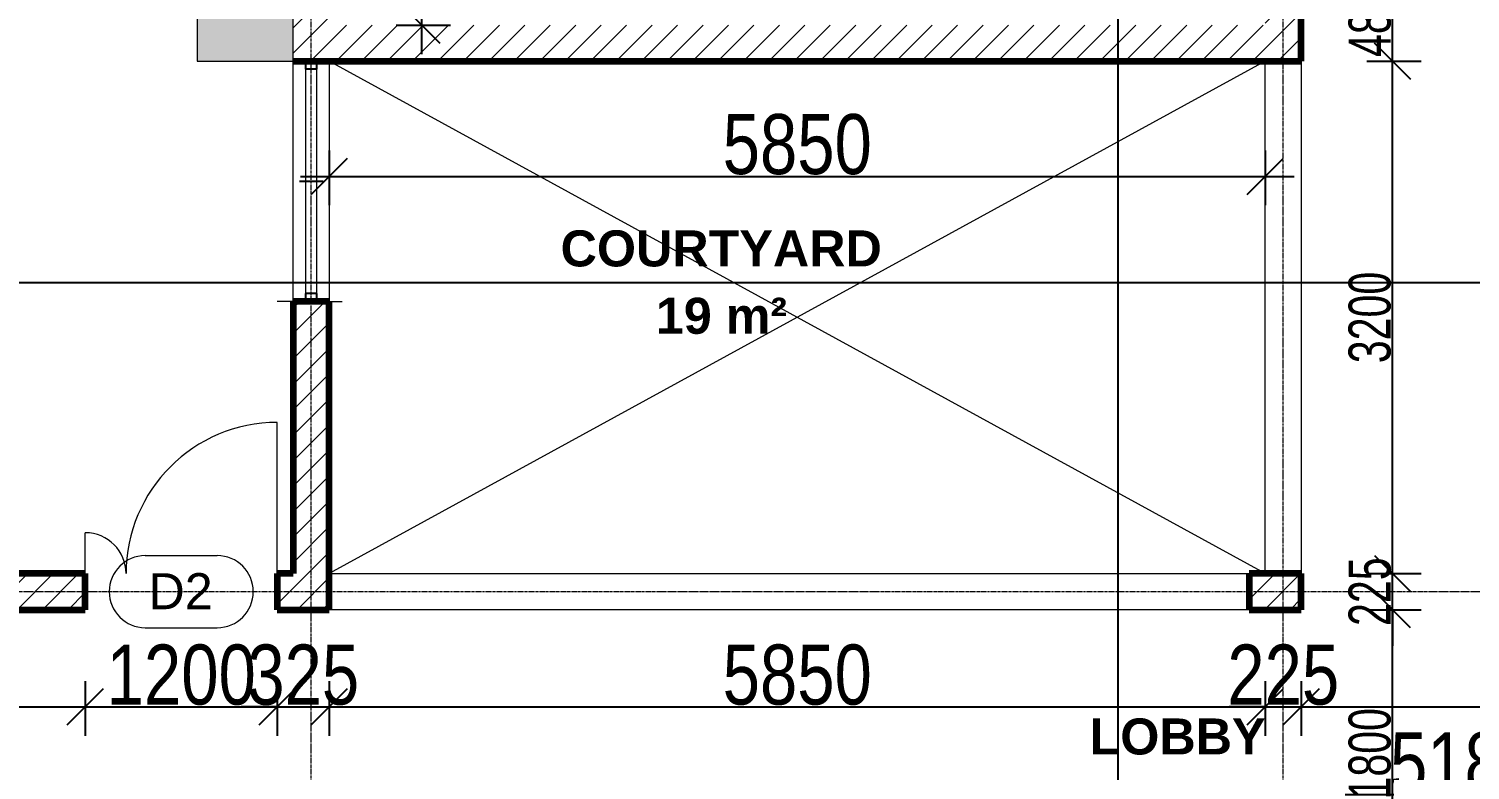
# Model space of a CAD drawing. Header units: millimetres. Extents: x -35190 to 411743, y -233114 to 23872.
# Drawn here: x 146332 to 155340, y -4478 to 152 of the extents above; entities that cross this region are included whole.
import ezdxf

# ---------------------------------------------------------------- set-up
doc = ezdxf.new("R2010")
doc.units = ezdxf.units.MM
doc.linetypes.add('Grid Line', pattern=[22.225, 12.7, -3.175, 3.175, -3.175])
for name, color, linetype, lineweight in [('A-ANNO-DIMS', 211, 'Continuous', 9), ('A-AREA-IDEN', 2, 'Continuous', 9), ('A-DETL-GENF', 92, 'Continuous', 18), ('A-DETL-THIN', 151, 'Continuous', 18), ('A-DOOR', 31, 'Continuous', 18), ('A-DOOR-IDEN', 31, 'Continuous', 9), ('A-GLAZ', 151, 'Continuous', 18), ('A-WALL', 113, 'Continuous', 18), ('A-WALL-PATT', 111, 'Continuous', 18), ('S-GRID', 1, 'Continuous', 9)]:
    doc.layers.add(name, color=color, linetype=linetype, lineweight=lineweight)
doc.styles.add('Arial_3', font='arial.ttf', dxfattribs={"width": 0.8, "height": 375})
doc.styles.add('Arial_8', font='arial.ttf', dxfattribs={"width": 0.7, "height": 262.5})
doc.styles.add('Arial_9', font='arial.ttf', dxfattribs={"height": 180})
doc.styles.add('Arial_B', font='arialbd.ttf', dxfattribs={"height": 225})
doc.dimstyles.new('main_4_5mm', dxfattribs={"dimscale": 304.8, "dimtxt": 382.597275, "dimasz": 0.738189, "dimexe": 0.590551, "dimexo": 0.0625, "dimgap": 0.024606, "dimtad": 1, "dimdec": 0, "dimzin": 0, "dimdsep": 46, "dimtxsty": 'Arial_3', "dimblk1": 'OBLIQUE', "dimblk2": 'OBLIQUE', "dimsah": 1, "dimcen": 0.09, "dimdle": 0.590551, "dimazin": 0, "dimtfac": 1, "dimtdec": 4, "dimtix": 1, "dimtmove": 0, "dimatfit": 3, "dimfxl": 0.590551, "dimfxlon": 1, "dimtvp": 1, "dimtolj": 1, "dimtzin": 0, "dimarcsym": 2})
doc.dimstyles.new('small_3_5mm', dxfattribs={"dimscale": 304.8, "dimtxt": 267.818092, "dimasz": 0.738189, "dimexe": 0.590551, "dimexo": 0.0625, "dimgap": 0.024606, "dimtad": 1, "dimdec": 0, "dimzin": 0, "dimdsep": 46, "dimtxsty": 'Arial_8', "dimblk1": 'OBLIQUE', "dimblk2": 'OBLIQUE', "dimsah": 1, "dimcen": 0.09, "dimdle": 0.590551, "dimazin": 0, "dimtfac": 1, "dimtdec": 4, "dimtix": 1, "dimtmove": 0, "dimatfit": 3, "dimfxl": 0.590551, "dimfxlon": 1, "dimtvp": 1, "dimtolj": 1, "dimtzin": 0, "dimarcsym": 2})
pattern_1 = [(45, (140110.45, -3260.38), (-79.5495, 79.5495), [])]

# ---------------------------------------------------------------- blocks, each defined once
blk = doc.blocks.new('Double - Offset 1 - 1200 x 2100mm Sgl Swing-501791-FIRST FLOOR')
at = {"layer": 'A-DOOR'}
for p, q in [((834, 112.5), (834, 1057)), ((-366, 112.5), (-366, 368))]:
    blk.add_line(p, q, dxfattribs=at)
for centre, radius, start, end in [((834, 112.5), 944.5, 90, 180), ((-366, 112.5), 255.5, 360, 90)]:
    blk.add_arc(centre, radius, start, end, dxfattribs=at)
blk = doc.blocks.new('Sliding - 2L - SL1_5 X 1_8-424779-FIRST FLOOR')
at = {"layer": 'A-GLAZ'}
for p, q in [((-423.8, 112.5), (-423.8, 212.5)), ((1026.2, 35), (-373.8, 35)), ((-373.8, -35), (1026.2, -35)), ((-423.8, -112.5), (-423.8, -192.5)), ((1076.2, -112.5), (1076.2, -212.5))]:
    blk.add_line(p, q, dxfattribs=at)
at = {"layer": 'A-GLAZ', "lineweight": 25}
for p, q in [((-373.8, 35), (-423.8, 35)), ((-373.8, -35), (-373.8, 35)), ((326.2, -75), (326.2, 72.5)), ((1076.2, 35), (1026.2, 35)), ((1026.2, -35), (1026.2, 35)), ((-423.8, -35), (-373.8, -35)), ((1026.2, -35), (1076.2, -35))]:
    blk.add_line(p, q, dxfattribs=at)
blk = doc.blocks.new('_Oblique')
at = {"color": 0, "linetype": 'ByBlock', "lineweight": -2}
blk.add_line((-0.5, -0.5), (0.5, 0.5), dxfattribs=at)
blk = doc.blocks.new('*D3843')
at = {"layer": 'A-ANNO-DIMS', "color": 0, "lineweight": -2, "transparency": 16777216}
for p, q in [((148209.4, -608.6), (148209.4, -949.6)), ((154059.4, -608.6), (154059.4, -949.6)), ((148029.4, -769.6), (154239.4, -769.6))]:
    blk.add_line(p, q, dxfattribs=at)
at = {"layer": 'Defpoints', "color": 0, "transparency": 16777216}
for p in [(148209.4, -589.6), (154059.4, -589.6), (154059.4, -769.6)]:
    blk.add_point(p, dxfattribs=at)
at = {"layer": 'A-ANNO-DIMS', "color": 0, "lineweight": -2, "transparency": 16777216, "xscale": 224.9999999999999, "yscale": 224.9999999999999, "zscale": 224.9999999999999, "rotation": 180}
blk.add_blockref('_Oblique', (148209.4, -769.6), dxfattribs=at)
at = {"layer": 'A-ANNO-DIMS', "color": 0, "lineweight": -2, "transparency": 16777216, "xscale": 224.9999999999999, "yscale": 224.9999999999999, "zscale": 224.9999999999999}
blk.add_blockref('_Oblique', (154059.4, -769.6), dxfattribs=at)
at = {"layer": 'A-ANNO-DIMS', "color": 0, "transparency": 16777216, "insert": (151134.4, -570.6), "char_height": 375, "width": 1101.88, "attachment_point": 5, "style": 'Arial_3'}
blk.add_mtext('\\A1;5850', dxfattribs=at)
blk = doc.blocks.new('*D3878')
at = {"layer": 'A-ANNO-DIMS', "color": 0, "lineweight": -2, "transparency": 16777216}
for p, q in [((148787.7, -5.7), (148787.7, 2254.3)), ((148626.8, 2074.3), (148967.7, 2074.3)), ((148626.8, 174.3), (148967.7, 174.3))]:
    blk.add_line(p, q, dxfattribs=at)
at = {"layer": 'Defpoints', "color": 0, "transparency": 16777216}
for p in [(148607.7, 2074.3), (148787.7, 2074.3), (148607.7, 174.3)]:
    blk.add_point(p, dxfattribs=at)
at = {"layer": 'A-ANNO-DIMS', "color": 0, "lineweight": -2, "transparency": 16777216, "xscale": 224.9999999999999, "yscale": 224.9999999999999, "zscale": 224.9999999999999}
for p, rotation in [((148787.7, 2074.3), 90), ((148787.7, 174.3), 270)]:
    blk.add_blockref('_Oblique', p, dxfattribs=dict(at, rotation=rotation))
at = {"layer": 'A-ANNO-DIMS', "color": 0, "transparency": 16777216, "insert": (148646.2, 1124.3), "char_height": 262.5, "width": 672.429, "attachment_point": 5, "rotation": 90, "style": 'Arial_8'}
blk.add_mtext('\\A1;1900', dxfattribs=at)
blk = doc.blocks.new('*D3923')
at = {"layer": 'A-ANNO-DIMS', "color": 0, "lineweight": -2, "transparency": 16777216}
for p, q in [((144134.4, -3921.6), (144134.4, -4262.6)), ((146684.4, -3921.6), (146684.4, -4262.6)), ((143954.4, -4082.6), (146864.4, -4082.6))]:
    blk.add_line(p, q, dxfattribs=at)
at = {"layer": 'Defpoints', "color": 0, "transparency": 16777216}
for p in [(144134.4, -3902.6), (146684.4, -3902.6), (146684.4, -4082.6)]:
    blk.add_point(p, dxfattribs=at)
at = {"layer": 'A-ANNO-DIMS', "color": 0, "lineweight": -2, "transparency": 16777216, "xscale": 224.9999999999999, "yscale": 224.9999999999999, "zscale": 224.9999999999999, "rotation": 180}
blk.add_blockref('_Oblique', (144134.4, -4082.6), dxfattribs=at)
at = {"layer": 'A-ANNO-DIMS', "color": 0, "lineweight": -2, "transparency": 16777216, "xscale": 224.9999999999999, "yscale": 224.9999999999999, "zscale": 224.9999999999999}
blk.add_blockref('_Oblique', (146684.4, -4082.6), dxfattribs=at)
at = {"layer": 'A-ANNO-DIMS', "color": 0, "transparency": 16777216, "insert": (145409.4, -3883.6), "char_height": 375, "width": 1101.88, "attachment_point": 5, "style": 'Arial_3'}
blk.add_mtext('\\A1;2550', dxfattribs=at)
blk = doc.blocks.new('*D3924')
at = {"layer": 'A-ANNO-DIMS', "color": 0, "lineweight": -2, "transparency": 16777216}
for p, q in [((146684.4, -3921.6), (146684.4, -4262.6)), ((147884.4, -3921.6), (147884.4, -4262.6)), ((146504.4, -4082.6), (148064.4, -4082.6))]:
    blk.add_line(p, q, dxfattribs=at)
at = {"layer": 'Defpoints', "color": 0, "transparency": 16777216}
for p in [(146684.4, -3902.6), (147884.4, -3902.6), (147884.4, -4082.6)]:
    blk.add_point(p, dxfattribs=at)
at = {"layer": 'A-ANNO-DIMS', "color": 0, "lineweight": -2, "transparency": 16777216, "xscale": 224.9999999999999, "yscale": 224.9999999999999, "zscale": 224.9999999999999, "rotation": 180}
blk.add_blockref('_Oblique', (146684.4, -4082.6), dxfattribs=at)
at = {"layer": 'A-ANNO-DIMS', "color": 0, "lineweight": -2, "transparency": 16777216, "xscale": 224.9999999999999, "yscale": 224.9999999999999, "zscale": 224.9999999999999}
blk.add_blockref('_Oblique', (147884.4, -4082.6), dxfattribs=at)
at = {"layer": 'A-ANNO-DIMS', "color": 0, "transparency": 16777216, "insert": (147284.4, -3883.6), "char_height": 375, "width": 1101.88, "attachment_point": 5, "style": 'Arial_3'}
blk.add_mtext('\\A1;1200', dxfattribs=at)
blk = doc.blocks.new('*D3925')
at = {"layer": 'A-ANNO-DIMS', "color": 0, "lineweight": -2, "transparency": 16777216}
for p, q in [((147884.4, -3921.6), (147884.4, -4262.6)), ((148209.4, -3921.6), (148209.4, -4262.6)), ((147884.4, -4082.6), (147659.4, -4082.6)), ((147884.4, -4082.6), (148209.4, -4082.6)), ((148209.4, -4082.6), (148434.4, -4082.6))]:
    blk.add_line(p, q, dxfattribs=at)
at = {"layer": 'Defpoints', "color": 0, "transparency": 16777216}
for p in [(147884.4, -3902.6), (148209.4, -3902.6), (148209.4, -4082.6)]:
    blk.add_point(p, dxfattribs=at)
at = {"layer": 'A-ANNO-DIMS', "color": 0, "lineweight": -2, "transparency": 16777216, "xscale": 224.9999999999999, "yscale": 224.9999999999999, "zscale": 224.9999999999999}
blk.add_blockref('_Oblique', (147884.4, -4082.6), dxfattribs=at)
at = {"layer": 'A-ANNO-DIMS', "color": 0, "lineweight": -2, "transparency": 16777216, "xscale": 224.9999999999999, "yscale": 224.9999999999999, "zscale": 224.9999999999999, "rotation": 180}
blk.add_blockref('_Oblique', (148209.4, -4082.6), dxfattribs=at)
at = {"layer": 'A-ANNO-DIMS', "color": 0, "transparency": 16777216, "insert": (148046.9, -3883.5), "char_height": 375, "width": 826.41, "attachment_point": 5, "style": 'Arial_3'}
blk.add_mtext('\\A1;325', dxfattribs=at)
blk = doc.blocks.new('*D3926')
at = {"layer": 'A-ANNO-DIMS', "color": 0, "lineweight": -2, "transparency": 16777216}
for p, q in [((148209.4, -3921.6), (148209.4, -4262.6)), ((154059.4, -3921.6), (154059.4, -4262.6)), ((148029.4, -4082.6), (154239.4, -4082.6))]:
    blk.add_line(p, q, dxfattribs=at)
at = {"layer": 'Defpoints', "color": 0, "transparency": 16777216}
for p in [(148209.4, -3902.6), (154059.4, -3902.6), (154059.4, -4082.6)]:
    blk.add_point(p, dxfattribs=at)
at = {"layer": 'A-ANNO-DIMS', "color": 0, "lineweight": -2, "transparency": 16777216, "xscale": 224.9999999999999, "yscale": 224.9999999999999, "zscale": 224.9999999999999, "rotation": 180}
blk.add_blockref('_Oblique', (148209.4, -4082.6), dxfattribs=at)
at = {"layer": 'A-ANNO-DIMS', "color": 0, "lineweight": -2, "transparency": 16777216, "xscale": 224.9999999999999, "yscale": 224.9999999999999, "zscale": 224.9999999999999}
blk.add_blockref('_Oblique', (154059.4, -4082.6), dxfattribs=at)
at = {"layer": 'A-ANNO-DIMS', "color": 0, "transparency": 16777216, "insert": (151134.4, -3883.6), "char_height": 375, "width": 1101.88, "attachment_point": 5, "style": 'Arial_3'}
blk.add_mtext('\\A1;5850', dxfattribs=at)
blk = doc.blocks.new('*D3927')
at = {"layer": 'A-ANNO-DIMS', "color": 0, "lineweight": -2, "transparency": 16777216}
for p, q in [((154059.4, -3921.6), (154059.4, -4262.6)), ((154284.4, -3921.6), (154284.4, -4262.6)), ((154059.4, -4082.6), (153834.4, -4082.6)), ((154059.4, -4082.6), (154284.4, -4082.6)), ((154284.4, -4082.6), (154509.4, -4082.6))]:
    blk.add_line(p, q, dxfattribs=at)
at = {"layer": 'Defpoints', "color": 0, "transparency": 16777216}
for p in [(154059.4, -3902.6), (154284.4, -3902.6), (154284.4, -4082.6)]:
    blk.add_point(p, dxfattribs=at)
at = {"layer": 'A-ANNO-DIMS', "color": 0, "lineweight": -2, "transparency": 16777216, "xscale": 224.9999999999999, "yscale": 224.9999999999999, "zscale": 224.9999999999999}
blk.add_blockref('_Oblique', (154059.4, -4082.6), dxfattribs=at)
at = {"layer": 'A-ANNO-DIMS', "color": 0, "lineweight": -2, "transparency": 16777216, "xscale": 224.9999999999999, "yscale": 224.9999999999999, "zscale": 224.9999999999999, "rotation": 180}
blk.add_blockref('_Oblique', (154284.4, -4082.6), dxfattribs=at)
at = {"layer": 'A-ANNO-DIMS', "color": 0, "transparency": 16777216, "insert": (154171.9, -3883.6), "char_height": 375, "width": 826.41, "attachment_point": 5, "style": 'Arial_3'}
blk.add_mtext('\\A1;225', dxfattribs=at)
blk = doc.blocks.new('*D3928')
at = {"layer": 'A-ANNO-DIMS', "color": 0, "lineweight": -2, "transparency": 16777216}
for p, q in [((154284.4, -3921.6), (154284.4, -4262.6)), ((162159.4, -3921.6), (162159.4, -4262.6)), ((154104.4, -4082.6), (162339.4, -4082.6))]:
    blk.add_line(p, q, dxfattribs=at)
at = {"layer": 'Defpoints', "color": 0, "transparency": 16777216}
for p in [(154284.4, -3902.6), (162159.4, -3902.6), (162159.4, -4082.6)]:
    blk.add_point(p, dxfattribs=at)
at = {"layer": 'A-ANNO-DIMS', "color": 0, "lineweight": -2, "transparency": 16777216, "xscale": 224.9999999999999, "yscale": 224.9999999999999, "zscale": 224.9999999999999, "rotation": 180}
blk.add_blockref('_Oblique', (154284.4, -4082.6), dxfattribs=at)
at = {"layer": 'A-ANNO-DIMS', "color": 0, "lineweight": -2, "transparency": 16777216, "xscale": 224.9999999999999, "yscale": 224.9999999999999, "zscale": 224.9999999999999}
blk.add_blockref('_Oblique', (162159.4, -4082.6), dxfattribs=at)
at = {"layer": 'A-ANNO-DIMS', "color": 0, "transparency": 16777216, "insert": (158221.9, -3883.6), "char_height": 375, "width": 1101.88, "attachment_point": 5, "style": 'Arial_3'}
blk.add_mtext('\\A1;7875', dxfattribs=at)
blk = doc.blocks.new('*D3551')
at = {"layer": 'A-ANNO-DIMS', "color": 0, "lineweight": -2, "transparency": 16777216}
for p, q in [((129509.4, -4470), (129509.4, -4810.9)), ((181334.4, -4470), (181334.4, -4810.9)), ((129329.4, -4630.9), (181514.4, -4630.9))]:
    blk.add_line(p, q, dxfattribs=at)
at = {"layer": 'Defpoints', "color": 0, "transparency": 16777216}
for p in [(129509.4, -4450.9), (181334.4, -4450.9), (181334.4, -4630.9)]:
    blk.add_point(p, dxfattribs=at)
at = {"layer": 'A-ANNO-DIMS', "color": 0, "lineweight": -2, "transparency": 16777216, "xscale": 224.9999999999999, "yscale": 224.9999999999999, "zscale": 224.9999999999999, "rotation": 180}
blk.add_blockref('_Oblique', (129509.4, -4630.9), dxfattribs=at)
at = {"layer": 'A-ANNO-DIMS', "color": 0, "lineweight": -2, "transparency": 16777216, "xscale": 224.9999999999999, "yscale": 224.9999999999999, "zscale": 224.9999999999999}
blk.add_blockref('_Oblique', (181334.4, -4630.9), dxfattribs=at)
at = {"layer": 'A-ANNO-DIMS', "color": 0, "transparency": 16777216, "insert": (155421.9, -4432), "char_height": 375, "width": 1377.35, "attachment_point": 5, "style": 'Arial_3'}
blk.add_mtext('\\A1;51825', dxfattribs=at)
blk = doc.blocks.new('*D4198')
at = {"layer": 'A-ANNO-DIMS', "color": 0, "lineweight": -2, "transparency": 16777216}
for p, q in [((154854.7, -5455.7), (154854.7, -3295.7)), ((154693.8, -3475.7), (155034.7, -3475.7)), ((154693.8, -5275.7), (155034.7, -5275.7))]:
    blk.add_line(p, q, dxfattribs=at)
at = {"layer": 'Defpoints', "color": 0, "transparency": 16777216}
for p in [(154674.7, -3475.7), (154854.7, -3475.7), (154674.7, -5275.7)]:
    blk.add_point(p, dxfattribs=at)
at = {"layer": 'A-ANNO-DIMS', "color": 0, "lineweight": -2, "transparency": 16777216, "xscale": 224.9999999999999, "yscale": 224.9999999999999, "zscale": 224.9999999999999}
for p, rotation in [((154854.7, -3475.7), 90), ((154854.7, -5275.7), 270)]:
    blk.add_blockref('_Oblique', p, dxfattribs=dict(at, rotation=rotation))
at = {"layer": 'A-ANNO-DIMS', "color": 0, "transparency": 16777216, "insert": (154713.2, -4375.7), "char_height": 262.5, "width": 672.429, "attachment_point": 5, "rotation": 90, "style": 'Arial_8'}
blk.add_mtext('\\A1;1800', dxfattribs=at)
blk = doc.blocks.new('*D4199')
at = {"layer": 'A-ANNO-DIMS', "color": 0, "lineweight": -2, "transparency": 16777216}
for p, q in [((154854.7, -3250.7), (154854.7, -3025.7)), ((154693.8, -3250.7), (155034.7, -3250.7)), ((154854.7, -3475.7), (154854.7, -3250.7)), ((154693.8, -3475.7), (155034.7, -3475.7)), ((154854.7, -3475.7), (154854.7, -3700.7))]:
    blk.add_line(p, q, dxfattribs=at)
at = {"layer": 'Defpoints', "color": 0, "transparency": 16777216}
for p in [(154674.7, -3250.7), (154854.7, -3250.7), (154674.7, -3475.7)]:
    blk.add_point(p, dxfattribs=at)
at = {"layer": 'A-ANNO-DIMS', "color": 0, "lineweight": -2, "transparency": 16777216, "xscale": 224.9999999999999, "yscale": 224.9999999999999, "zscale": 224.9999999999999}
for p, rotation in [((154854.7, -3250.7), 270), ((154854.7, -3475.7), 90)]:
    blk.add_blockref('_Oblique', p, dxfattribs=dict(at, rotation=rotation))
at = {"layer": 'A-ANNO-DIMS', "color": 0, "transparency": 16777216, "insert": (154713.2, -3363.2), "char_height": 262.5, "width": 504.322, "attachment_point": 5, "rotation": 90, "style": 'Arial_8'}
blk.add_mtext('\\A1;225', dxfattribs=at)
blk = doc.blocks.new('*D4200')
at = {"layer": 'A-ANNO-DIMS', "color": 0, "lineweight": -2, "transparency": 16777216}
for p, q in [((154854.7, -3430.7), (154854.7, 129.3)), ((154693.8, -50.7), (155034.7, -50.7)), ((154693.8, -3250.7), (155034.7, -3250.7))]:
    blk.add_line(p, q, dxfattribs=at)
at = {"layer": 'Defpoints', "color": 0, "transparency": 16777216}
for p in [(154674.7, -50.7), (154854.7, -50.7), (154674.7, -3250.7)]:
    blk.add_point(p, dxfattribs=at)
at = {"layer": 'A-ANNO-DIMS', "color": 0, "lineweight": -2, "transparency": 16777216, "xscale": 224.9999999999999, "yscale": 224.9999999999999, "zscale": 224.9999999999999}
for p, rotation in [((154854.7, -50.7), 90), ((154854.7, -3250.7), 270)]:
    blk.add_blockref('_Oblique', p, dxfattribs=dict(at, rotation=rotation))
at = {"layer": 'A-ANNO-DIMS', "color": 0, "transparency": 16777216, "insert": (154713.1, -1650.7), "char_height": 262.5, "width": 672.429, "attachment_point": 5, "rotation": 90, "style": 'Arial_8'}
blk.add_mtext('\\A1;3200', dxfattribs=at)
blk = doc.blocks.new('*D4201')
at = {"layer": 'A-ANNO-DIMS', "color": 0, "lineweight": -2, "transparency": 16777216}
for p, q in [((154854.7, -230.7), (154854.7, 611.3)), ((154693.8, 431.3), (155034.7, 431.3)), ((154693.8, -50.7), (155034.7, -50.7))]:
    blk.add_line(p, q, dxfattribs=at)
at = {"layer": 'Defpoints', "color": 0, "transparency": 16777216}
for p in [(154674.7, 431.3), (154854.7, 431.3), (154674.7, -50.7)]:
    blk.add_point(p, dxfattribs=at)
at = {"layer": 'A-ANNO-DIMS', "color": 0, "lineweight": -2, "transparency": 16777216, "xscale": 224.9999999999999, "yscale": 224.9999999999999, "zscale": 224.9999999999999}
for p, rotation in [((154854.7, 431.3), 90), ((154854.7, -50.7), 270)]:
    blk.add_blockref('_Oblique', p, dxfattribs=dict(at, rotation=rotation))
at = {"layer": 'A-ANNO-DIMS', "color": 0, "transparency": 16777216, "insert": (154713.2, 190.3), "char_height": 262.5, "width": 504.322, "attachment_point": 5, "rotation": 90, "style": 'Arial_8'}
blk.add_mtext('\\A1;482', dxfattribs=at)
blk = doc.blocks.new('M_Door Tag - M_Door Tag-1233-FIRST FLOOR')
at = {"layer": 'A-DOOR-IDEN'}
for p, q in [((-3, 3), (3, 3)), ((-3, -3), (3, -3))]:
    blk.add_line(p, q, dxfattribs=at)
for centre, start, end in [((-3, 0), 90, 270), ((3, 0), 270, 90)]:
    blk.add_arc(centre, 3, start, end, dxfattribs=at)

msp = doc.modelspace()

# ---------------------------------------------------------------- hatches: boundary and pattern name
at = {"layer": 'A-DETL-GENF'}
msp.add_hatch(color=7, dxfattribs=at).paths.add_polyline_path([(147384.4, -50.7), (147984.4, -50.7), (147984.4, 3049.3), (147384.4, 3049.3), (147384.4, 236.7)])
at = {"layer": 'A-WALL-PATT'}
h = msp.add_hatch(dxfattribs=at)
h.set_pattern_fill('FP_1', color=256, style=0, pattern_type=2)
h.set_pattern_definition(pattern_1)
h.paths.add_polyline_path([(148209.4, -3250.7), (148209.4, -1550.7), (147984.4, -1550.7), (147984.4, -3250.7)])
h.paths.add_polyline_path([(148209.4, -50.7), (148209.4, 3849.3), (147984.4, 3849.3), (147984.4, -50.7)])
h = msp.add_hatch(dxfattribs=at)
h.set_pattern_fill('FP_1', color=256, style=0, pattern_type=2)
h.set_pattern_definition(pattern_1)
h.paths.add_polyline_path([(154059.4, -50.7), (154284.4, -50.7), (154284.4, 431.3), (154059.4, 431.3), (154059.4, 174.3)])
h.paths.add_polyline_path([(154259.4, 1331.3), (154284.4, 1331.3), (154284.4, 2067.3), (154059.4, 2067.3), (154059.4, 1331.3), (154130.2, 1331.3)])
h.paths.add_polyline_path([(154156.6, 2969), (154284.4, 2969), (154284.4, 3849.3), (154059.4, 3849.3), (154059.4, 2969), (154108, 2969)])
h = msp.add_hatch(dxfattribs=at)
h.set_pattern_fill('FP_1', color=256, style=0, pattern_type=2)
h.set_pattern_definition(pattern_1)
h.paths.add_polyline_path([(148209.4, -50.7), (154059.4, -50.7), (154059.4, 174.3), (148209.4, 174.3)])
h = msp.add_hatch(dxfattribs=at)
h.set_pattern_fill('FP_1', color=256, style=0, pattern_type=2)
h.set_pattern_definition(pattern_1)
h.paths.add_polyline_path([(139764.2, -3475.7), (139859.4, -3475.7), (139859.4, -3250.7), (139759.4, -3250.7), (139759.4, -3475.7)])
h.paths.add_polyline_path([(141414.4, -3475.7), (142334.4, -3475.7), (142334.4, -3250.7), (141059.4, -3250.7), (141059.4, -3475.7)])
h.paths.add_polyline_path([(145490.4, -3475.7), (146684.4, -3475.7), (146684.4, -3250.7), (144134.4, -3250.7), (144134.4, -3475.7), (144345.2, -3475.7)])
h.paths.add_polyline_path([(147984.4, -3475.7), (148209.4, -3475.7), (148209.4, -3250.7), (147884.4, -3250.7), (147884.4, -3475.7), (147977.9, -3475.7)])
h.paths.add_polyline_path([(154284.4, -3475.7), (154284.4, -3250.7), (153959.4, -3250.7), (153959.4, -3475.7), (154059.4, -3475.7)])

# ---------------------------------------------------------------- linework, layer by layer
for p, q in [((153139, 20612), (153139, -32604.4)), ((110747.8, -1432.7), (198584.1, -1432.7))]:
    msp.add_line(p, q)
at = {"layer": 'A-DETL-THIN'}
for p, q in [((147384.4, 3049.3), (147384.4, -50.7)), ((147984.4, -50.7), (147984.4, 3049.3)), ((147384.4, -50.7), (147984.4, -50.7)), ((154059.4, -50.7), (148209.4, -3250.7)), ((154059.4, -3250.7), (148209.4, -50.7))]:
    msp.add_line(p, q, dxfattribs=at)
at = {"layer": 'A-WALL', "lineweight": 140}
for p, q in [((154284.4, -50.7), (154284.4, 431.3)), ((147984.4, -50.7), (154284.4, -50.7)), ((147984.4, -1550.7), (147984.4, -3250.7)), ((148209.4, -1550.7), (147984.4, -1550.7)), ((148209.4, -3475.7), (148209.4, -1550.7)), ((146684.4, -3250.7), (144634.4, -3250.7)), ((146684.4, -3475.7), (146684.4, -3250.7)), ((147984.4, -3250.7), (147884.4, -3250.7)), ((147884.4, -3250.7), (147884.4, -3475.7)), ((154284.4, -3250.7), (153959.4, -3250.7)), ((153959.4, -3250.7), (153959.4, -3475.7)), ((154284.4, -3475.7), (154284.4, -3250.7)), ((144134.4, -3475.7), (146684.4, -3475.7)), ((147884.4, -3475.7), (148209.4, -3475.7)), ((153959.4, -3475.7), (154284.4, -3475.7))]:
    msp.add_line(p, q, dxfattribs=at)
at = {"layer": 'A-WALL'}
for p, q in [((147984.4, -1550.7), (147984.4, -50.7)), ((148209.4, -50.7), (148209.4, -1550.7)), ((154059.4, -3250.7), (154059.4, -50.7)), ((154284.4, -50.7), (154284.4, -3250.7)), ((148209.4, -3250.7), (153959.4, -3250.7)), ((153959.4, -3475.7), (148209.4, -3475.7))]:
    msp.add_line(p, q, dxfattribs=at)
at = {"layer": 'S-GRID', "linetype": 'Grid Line'}
for p, q in [((148096.9, -26662), (148096.9, 15610.8)), ((154171.9, -26662), (154171.9, 15610.8)), ((124075.2, -3363.2), (187181.8, -3363.2))]:
    msp.add_line(p, q, dxfattribs=at)

# ---------------------------------------------------------------- block references
at = {"layer": 'A-DOOR'}
msp.add_blockref('Double - Offset 1 - 1200 x 2100mm Sgl Swing-501791-FIRST FLOOR', (147050.4, -3363.2), dxfattribs=at)
at = {"layer": 'A-DOOR-IDEN', "xscale": 74.99999999999996, "yscale": 74.99999999999996, "zscale": 74.99999999999996}
msp.add_blockref('M_Door Tag - M_Door Tag-1233-FIRST FLOOR', (147284.4, -3363.2), dxfattribs=at)
at = {"layer": 'A-GLAZ', "rotation": 89.99999999999997}
msp.add_blockref('Sliding - 2L - SL1_5 X 1_8-424779-FIRST FLOOR', (148096.9, -1126.9), dxfattribs=at)

# ---------------------------------------------------------------- texts
at = {"layer": 'A-AREA-IDEN', "char_height": 225, "attachment_point": 1, "style": 'Arial_B'}
for s, insert, width in [('COURTYARD', (149655.3, -1106.9), 2453.164), ('19 m²', (150250.5, -1527.8), 1010.126), ('LOBBY', (152961.2, -4155.1), 1346.835)]:
    msp.add_mtext(s, dxfattribs=dict(at, insert=insert, width=width))
at = {"layer": 'A-DOOR-IDEN', "insert": (147079.3, -3247.8), "char_height": 225, "width": 493.038, "attachment_point": 1, "style": 'Arial_9'}
msp.add_mtext('D2', dxfattribs=at)

# ---------------------------------------------------------------- dimensions: what is measured, and where the dimension line sits
at = {"layer": 'A-ANNO-DIMS'}
for base, p1, p2, override, picture, middle in [((148787.7, 2074.3), (148607.7, 174.3), (148607.7, 2074.3), {"dimpost": '<>', "dimfxl": 1900}, '*D3878', (148646.2, 1124.3)), ((154854.7, 431.3), (154674.7, -50.7), (154674.7, 431.3), {"dimpost": '<>', "dimfxl": 482}, '*D4201', (154713.2, 190.3)), ((154854.7, -50.7), (154674.7, -3250.7), (154674.7, -50.7), {"dimpost": '<>', "dimfxl": 3200}, '*D4200', (154713.1, -1650.7)), ((154854.7, -3250.7), (154674.7, -3475.7), (154674.7, -3250.7), {"dimpost": '<>', "dimfxl": 225}, '*D4199', (154713.2, -3363.2)), ((154854.7, -3475.7), (154674.7, -5275.7), (154674.7, -3475.7), {"dimpost": '<>', "dimfxl": 1800}, '*D4198', (154713.2, -4375.7))]:
    dim = msp.add_linear_dim(base=base, p1=p1, p2=p2, angle=90, dimstyle='small_3_5mm', override=override, dxfattribs=at)
    dim.commit()
    dim.dimension.update_dxf_attribs({"geometry": picture, "text_midpoint": middle})
for base, p1, p2, override, picture, middle in [((154059.4, -769.6), (148209.4, -589.6), (154059.4, -589.6), {"dimpost": '<>', "dimfxl": 5850}, '*D3843', (151134.4, -570.6)), ((146684.4, -4082.6), (144134.4, -3902.6), (146684.4, -3902.6), {"dimpost": '<>', "dimfxl": 2550}, '*D3923', (145409.4, -3883.6)), ((147884.4, -4082.6), (146684.4, -3902.6), (147884.4, -3902.6), {"dimpost": '<>', "dimfxl": 1200}, '*D3924', (147284.4, -3883.6)), ((148209.4, -4082.6), (147884.4, -3902.6), (148209.4, -3902.6), {"dimpost": '<>', "dimfxl": 325}, '*D3925', (148046.9, -3883.5)), ((154059.4, -4082.6), (148209.4, -3902.6), (154059.4, -3902.6), {"dimpost": '<>', "dimfxl": 5850}, '*D3926', (151134.4, -3883.6)), ((154284.4, -4082.6), (154059.4, -3902.6), (154284.4, -3902.6), {"dimpost": '<>', "dimfxl": 225}, '*D3927', (154171.9, -3883.6)), ((162159.4, -4082.6), (154284.4, -3902.6), (162159.4, -3902.6), {"dimpost": '<>', "dimfxl": 7875}, '*D3928', (158221.9, -3883.6)), ((181334.4, -4630.9), (129509.4, -4450.9), (181334.4, -4450.9), {"dimpost": '<>', "dimfxl": 51825}, '*D3551', (155421.9, -4432))]:
    dim = msp.add_linear_dim(base=base, p1=p1, p2=p2, dimstyle='main_4_5mm', override=override, dxfattribs=at)
    dim.commit()
    dim.dimension.update_dxf_attribs({"geometry": picture, "text_midpoint": middle})

doc.saveas('drawing.dxf')
